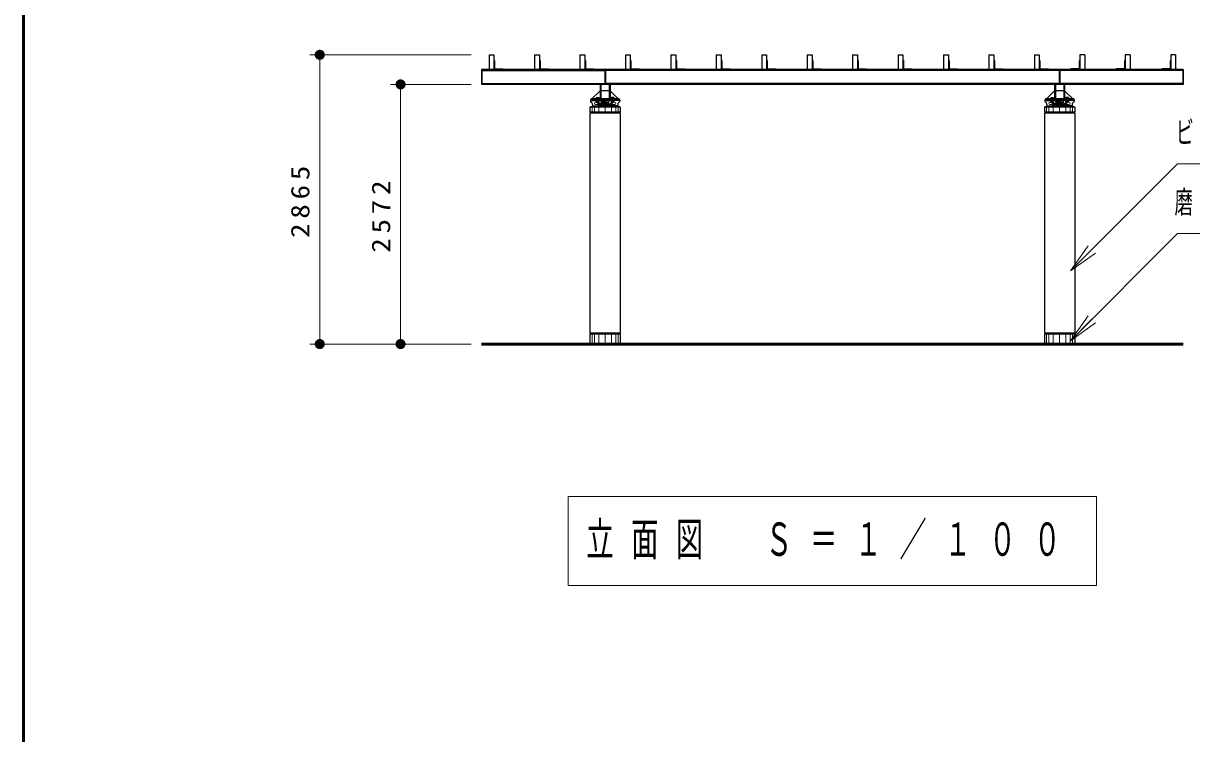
# Model space of a CAD drawing. Units: millimetres on the paper, with parts at other scales. Extents: x -365 to 0, y -5 to 257.
# Drawn here: x -365 to -249.3, y 65.6 to 136 of the extents above; entities that cross this region are included whole.
import ezdxf

# ---------------------------------------------------------------- set-up
doc = ezdxf.new("R2010")
doc.units = ezdxf.units.MM
doc.layers.add('1_100', color=7, linetype='Continuous', lineweight=25)
doc.layers.add('NAKAMURA図枠', color=7, linetype='Continuous', lineweight=13)
doc.styles.add('ＭＳ ゴシック', font='')
doc.styles.get('ＭＳ ゴシック').set_extended_font_data('MS Gothic')

# ---------------------------------------------------------------- blocks, each defined once
blk = doc.blocks.new('filled_dot')
at = {"color": 0, "linetype": 'Continuous', "lineweight": -2, "const_width": 1.25}
blk.add_lwpolyline([(-0.625, 0, 1), (0.625, 0, 1)], format="xyb", close=True, dxfattribs=at)

msp = doc.modelspace()

# ---------------------------------------------------------------- linework, layer by layer
at = {"layer": '1_100', "lineweight": 13}
for p, q in [((-320.651, 132.876), (-336.651, 132.876)), ((-335.651, 104.226), (-335.651, 132.876)), ((-320.651, 129.946), (-328.651, 129.946)), ((-327.651, 104.226), (-327.651, 129.946)), ((-308.682, 127.676), (-308.682, 127.226)), ((-308.463, 127.676), (-308.463, 127.226)), ((-308.026, 127.676), (-308.026, 127.226)), ((-307.401, 127.676), (-307.401, 127.226)), ((-306.776, 127.676), (-306.776, 127.226)), ((-306.338, 127.676), (-306.338, 127.226)), ((-306.119, 127.676), (-306.119, 127.226)), ((-263.682, 127.676), (-263.682, 127.226)), ((-263.463, 127.676), (-263.463, 127.226)), ((-263.026, 127.676), (-263.026, 127.226)), ((-262.401, 127.676), (-262.401, 127.226)), ((-261.776, 127.676), (-261.776, 127.226)), ((-261.338, 127.676), (-261.338, 127.226)), ((-261.119, 127.676), (-261.119, 127.226)), ((-261.327, 111.473), (-259.559, 113.948)), ((-261.327, 111.473), (-259.206, 113.594)), ((-258.852, 113.241), (-261.327, 111.473)), ((-261.327, 104.556), (-259.559, 107.031)), ((-261.327, 104.556), (-259.206, 106.677)), ((-258.852, 106.323), (-261.327, 104.556)), ((-320.651, 104.226), (-336.651, 104.226)), ((-308.682, 105.226), (-308.682, 104.226)), ((-308.463, 105.226), (-308.463, 104.226)), ((-308.026, 105.226), (-308.026, 104.226)), ((-307.401, 105.226), (-307.401, 104.226)), ((-306.776, 105.226), (-306.776, 104.226)), ((-306.338, 105.226), (-306.338, 104.226)), ((-306.119, 105.226), (-306.119, 104.226)), ((-263.682, 105.226), (-263.682, 104.226)), ((-263.463, 105.226), (-263.463, 104.226)), ((-263.026, 105.226), (-263.026, 104.226)), ((-262.401, 105.226), (-262.401, 104.226)), ((-261.776, 105.226), (-261.776, 104.226)), ((-261.338, 105.226), (-261.338, 104.226)), ((-261.119, 105.226), (-261.119, 104.226)), ((-311.051, 89.109), (-311.051, 80.309)), ((-258.751, 89.109), (-311.051, 89.109)), ((-258.751, 80.309), (-258.751, 89.109)), ((-311.051, 80.309), (-258.751, 80.309))]:
    msp.add_line(p, q, dxfattribs=at)
at = {"layer": '1_100', "color": 40}
for p, q in [((-318.891, 132.876), (-318.891, 131.426)), ((-318.891, 132.876), (-318.411, 132.876)), ((-318.411, 132.876), (-318.411, 131.426)), ((-314.391, 132.876), (-314.391, 131.426)), ((-314.391, 132.876), (-313.911, 132.876)), ((-313.911, 132.876), (-313.911, 131.426)), ((-309.891, 132.876), (-309.891, 131.426)), ((-309.891, 132.876), (-309.411, 132.876)), ((-309.411, 132.876), (-309.411, 131.426)), ((-305.391, 132.876), (-305.391, 131.426)), ((-305.391, 132.876), (-304.911, 132.876)), ((-304.911, 132.876), (-304.911, 131.426)), ((-300.891, 132.876), (-300.891, 131.426)), ((-300.891, 132.876), (-300.411, 132.876)), ((-300.411, 132.876), (-300.411, 131.426)), ((-296.391, 132.876), (-296.391, 131.426)), ((-296.391, 132.876), (-295.911, 132.876)), ((-295.911, 132.876), (-295.911, 131.426)), ((-291.891, 132.876), (-291.891, 131.426)), ((-291.891, 132.876), (-291.411, 132.876)), ((-291.411, 132.876), (-291.411, 131.426)), ((-287.391, 132.876), (-287.391, 131.426)), ((-287.391, 132.876), (-286.911, 132.876)), ((-286.911, 132.876), (-286.911, 131.426)), ((-282.891, 132.876), (-282.891, 131.426)), ((-282.891, 132.876), (-282.411, 132.876)), ((-282.411, 132.876), (-282.411, 131.426)), ((-278.391, 132.876), (-278.391, 131.426)), ((-278.391, 132.876), (-277.911, 132.876)), ((-277.911, 132.876), (-277.911, 131.426)), ((-273.891, 132.876), (-273.891, 131.426)), ((-273.891, 132.876), (-273.411, 132.876)), ((-273.411, 132.876), (-273.411, 131.426)), ((-269.391, 132.876), (-269.391, 131.426)), ((-269.391, 132.876), (-268.911, 132.876)), ((-268.911, 132.876), (-268.911, 131.426)), ((-264.891, 132.876), (-264.891, 131.426)), ((-264.891, 132.876), (-264.411, 132.876)), ((-264.411, 132.876), (-264.411, 131.426)), ((-260.391, 132.876), (-260.391, 131.426)), ((-259.911, 132.876), (-260.391, 132.876)), ((-259.911, 132.876), (-259.911, 131.426)), ((-255.891, 132.876), (-255.891, 131.426)), ((-255.411, 132.876), (-255.891, 132.876)), ((-255.411, 132.876), (-255.411, 131.426)), ((-251.391, 132.876), (-251.391, 131.426)), ((-250.911, 132.876), (-251.391, 132.876)), ((-250.911, 132.876), (-250.911, 131.426))]:
    msp.add_line(p, q, dxfattribs=at)
at = {"layer": '1_100'}
for p, q in [((-318.341, 132.326), (-318.341, 131.496)), ((-313.841, 132.326), (-313.841, 131.496)), ((-309.341, 132.326), (-309.341, 131.496)), ((-304.841, 132.326), (-304.841, 131.496)), ((-300.341, 132.326), (-300.341, 131.496)), ((-295.841, 132.326), (-295.841, 131.496)), ((-291.341, 132.326), (-291.341, 131.496)), ((-286.841, 132.326), (-286.841, 131.496)), ((-282.341, 132.326), (-282.341, 131.496)), ((-277.841, 132.326), (-277.841, 131.496)), ((-273.341, 132.326), (-273.341, 131.496)), ((-268.841, 132.326), (-268.841, 131.496)), ((-264.341, 132.326), (-264.341, 131.496)), ((-260.461, 132.326), (-260.461, 131.496)), ((-255.961, 132.326), (-255.961, 131.496)), ((-251.461, 132.326), (-251.461, 131.496)), ((-319.651, 131.426), (-319.651, 129.946)), ((-250.151, 131.426), (-319.651, 131.426)), ((-319.591, 131.336), (-319.591, 130.036)), ((-319.591, 131.336), (-307.431, 131.336)), ((-318.341, 131.496), (-317.511, 131.496)), ((-313.841, 131.496), (-313.011, 131.496)), ((-309.341, 131.496), (-308.511, 131.496)), ((-307.431, 131.336), (-307.431, 130.036)), ((-262.431, 131.336), (-307.371, 131.336)), ((-307.371, 131.336), (-307.371, 130.036)), ((-304.841, 131.496), (-304.011, 131.496)), ((-300.341, 131.496), (-299.511, 131.496)), ((-295.841, 131.496), (-295.011, 131.496)), ((-291.341, 131.496), (-290.511, 131.496)), ((-286.841, 131.496), (-286.011, 131.496)), ((-282.341, 131.496), (-281.511, 131.496)), ((-277.841, 131.496), (-277.011, 131.496)), ((-273.341, 131.496), (-272.511, 131.496)), ((-268.841, 131.496), (-268.011, 131.496)), ((-264.341, 131.496), (-263.511, 131.496)), ((-262.431, 131.336), (-262.431, 130.036)), ((-262.371, 131.336), (-262.371, 130.036)), ((-250.211, 131.336), (-262.371, 131.336)), ((-260.461, 131.496), (-261.29, 131.496)), ((-255.961, 131.496), (-256.79, 131.496)), ((-251.461, 131.496), (-252.29, 131.496)), ((-250.211, 131.336), (-250.211, 130.036)), ((-250.151, 131.426), (-250.151, 129.946)), ((-250.151, 129.946), (-319.651, 129.946)), ((-319.591, 130.036), (-307.431, 130.036)), ((-307.901, 129.946), (-307.901, 128.516)), ((-307.811, 129.946), (-307.811, 128.516)), ((-262.431, 130.036), (-307.371, 130.036)), ((-306.991, 129.946), (-306.991, 128.516)), ((-306.901, 129.946), (-306.901, 128.516)), ((-262.901, 129.946), (-262.901, 128.516)), ((-262.811, 129.946), (-262.811, 128.516)), ((-250.211, 130.036), (-262.371, 130.036)), ((-261.991, 129.946), (-261.991, 128.516)), ((-261.901, 129.946), (-261.901, 128.516)), ((-306.001, 128.516), (-308.801, 128.516)), ((-308.801, 128.516), (-308.801, 128.426)), ((-307.901, 129.316), (-308.701, 128.516)), ((-306.991, 129.316), (-307.811, 129.316)), ((-306.1, 128.516), (-306.9, 129.316)), ((-306.001, 128.516), (-306.001, 128.426)), ((-261.001, 128.516), (-263.801, 128.516)), ((-263.801, 128.516), (-263.801, 128.426)), ((-262.901, 129.316), (-263.701, 128.516)), ((-261.991, 129.316), (-262.811, 129.316)), ((-261.1, 128.516), (-261.9, 129.316)), ((-261.001, 128.516), (-261.001, 128.426))]:
    msp.add_line(p, q, dxfattribs=at)
at = {"layer": '1_100', "color": 1}
for p, q in [((-308.851, 128.426), (-305.951, 128.426)), ((-308.851, 128.426), (-308.851, 128.284)), ((-308.301, 128.548), (-308.001, 128.548)), ((-308.301, 128.548), (-308.301, 128.516)), ((-308.271, 128.648), (-308.271, 128.548)), ((-308.271, 128.648), (-308.031, 128.648)), ((-308.151, 128.648), (-308.151, 128.548)), ((-308.031, 128.648), (-308.031, 128.548)), ((-308.001, 128.548), (-308.001, 128.516)), ((-306.501, 128.548), (-306.801, 128.548)), ((-306.801, 128.548), (-306.801, 128.516)), ((-306.771, 128.648), (-306.771, 128.548)), ((-306.531, 128.648), (-306.771, 128.648)), ((-306.651, 128.648), (-306.651, 128.548)), ((-306.531, 128.648), (-306.531, 128.548)), ((-306.501, 128.548), (-306.501, 128.516)), ((-305.951, 128.426), (-305.951, 128.284)), ((-263.851, 128.426), (-260.951, 128.426)), ((-263.851, 128.426), (-263.851, 128.284)), ((-263.301, 128.548), (-263.001, 128.548)), ((-263.301, 128.548), (-263.301, 128.516)), ((-263.271, 128.648), (-263.271, 128.548)), ((-263.271, 128.648), (-263.031, 128.648)), ((-263.151, 128.648), (-263.151, 128.548)), ((-263.031, 128.648), (-263.031, 128.548)), ((-263.001, 128.548), (-263.001, 128.516)), ((-261.501, 128.548), (-261.801, 128.548)), ((-261.801, 128.548), (-261.801, 128.516)), ((-261.771, 128.648), (-261.771, 128.548)), ((-261.531, 128.648), (-261.771, 128.648)), ((-261.651, 128.648), (-261.651, 128.548)), ((-261.531, 128.648), (-261.531, 128.548)), ((-261.501, 128.548), (-261.501, 128.516)), ((-260.951, 128.426), (-260.951, 128.284)), ((-308.851, 128.336), (-307.446, 128.336)), ((-308.651, 127.956), (-308.651, 127.726)), ((-308.651, 127.816), (-307.446, 127.816)), ((-308.651, 127.726), (-306.151, 127.726)), ((-308.301, 128.304), (-308.301, 128.336)), ((-308.301, 128.304), (-308.001, 128.304)), ((-308.271, 128.174), (-308.271, 128.304)), ((-308.271, 128.174), (-308.031, 128.174)), ((-308.231, 128.148), (-308.231, 128.174)), ((-308.231, 128.148), (-308.071, 128.148)), ((-308.151, 128.174), (-308.151, 128.304)), ((-308.126, 127.848), (-308.126, 127.816)), ((-308.126, 127.848), (-307.826, 127.848)), ((-308.096, 127.978), (-308.096, 127.848)), ((-308.096, 127.978), (-307.856, 127.978)), ((-308.071, 128.148), (-308.071, 128.174)), ((-307.896, 128.076), (-308.056, 128.076)), ((-308.056, 128.076), (-308.056, 127.978)), ((-308.031, 128.174), (-308.031, 128.304)), ((-308.001, 128.304), (-308.001, 128.336)), ((-307.976, 127.978), (-307.976, 127.848)), ((-307.896, 128.076), (-307.896, 127.978)), ((-307.856, 127.978), (-307.856, 127.848)), ((-307.826, 127.848), (-307.826, 127.816)), ((-307.446, 128.336), (-307.446, 127.816)), ((-305.951, 128.336), (-307.356, 128.336)), ((-307.356, 128.336), (-307.356, 127.816)), ((-306.151, 127.816), (-307.356, 127.816)), ((-306.676, 127.848), (-306.976, 127.848)), ((-306.976, 127.848), (-306.976, 127.816)), ((-306.706, 127.978), (-306.946, 127.978)), ((-306.946, 127.978), (-306.946, 127.848)), ((-306.906, 128.076), (-306.906, 127.978)), ((-306.906, 128.076), (-306.746, 128.076)), ((-306.826, 127.978), (-306.826, 127.848)), ((-306.801, 128.304), (-306.801, 128.336)), ((-306.501, 128.304), (-306.801, 128.304)), ((-306.771, 128.174), (-306.771, 128.304)), ((-306.531, 128.174), (-306.771, 128.174)), ((-306.746, 128.076), (-306.746, 127.978)), ((-306.731, 128.148), (-306.731, 128.174)), ((-306.571, 128.148), (-306.731, 128.148)), ((-306.706, 127.978), (-306.706, 127.848)), ((-306.676, 127.848), (-306.676, 127.816)), ((-306.651, 128.174), (-306.651, 128.304)), ((-306.571, 128.148), (-306.571, 128.174)), ((-306.531, 128.174), (-306.531, 128.304)), ((-306.501, 128.304), (-306.501, 128.336)), ((-306.151, 127.956), (-306.151, 127.726)), ((-263.851, 128.336), (-262.446, 128.336)), ((-263.651, 127.956), (-263.651, 127.726)), ((-263.651, 127.816), (-262.446, 127.816)), ((-263.651, 127.726), (-261.151, 127.726)), ((-263.301, 128.304), (-263.301, 128.336)), ((-263.301, 128.304), (-263.001, 128.304)), ((-263.271, 128.174), (-263.271, 128.304)), ((-263.271, 128.174), (-263.031, 128.174)), ((-263.231, 128.148), (-263.231, 128.174)), ((-263.231, 128.148), (-263.071, 128.148)), ((-263.151, 128.174), (-263.151, 128.304)), ((-263.126, 127.848), (-263.126, 127.816)), ((-263.126, 127.848), (-262.826, 127.848)), ((-263.096, 127.978), (-263.096, 127.848)), ((-263.096, 127.978), (-262.856, 127.978)), ((-263.071, 128.148), (-263.071, 128.174)), ((-262.896, 128.076), (-263.056, 128.076)), ((-263.056, 128.076), (-263.056, 127.978)), ((-263.031, 128.174), (-263.031, 128.304)), ((-263.001, 128.304), (-263.001, 128.336)), ((-262.976, 127.978), (-262.976, 127.848)), ((-262.896, 128.076), (-262.896, 127.978)), ((-262.856, 127.978), (-262.856, 127.848)), ((-262.826, 127.848), (-262.826, 127.816)), ((-262.446, 128.336), (-262.446, 127.816)), ((-260.951, 128.336), (-262.356, 128.336)), ((-262.356, 128.336), (-262.356, 127.816)), ((-261.151, 127.816), (-262.356, 127.816)), ((-261.676, 127.848), (-261.976, 127.848)), ((-261.976, 127.848), (-261.976, 127.816)), ((-261.706, 127.978), (-261.946, 127.978)), ((-261.946, 127.978), (-261.946, 127.848)), ((-261.906, 128.076), (-261.906, 127.978)), ((-261.906, 128.076), (-261.746, 128.076)), ((-261.826, 127.978), (-261.826, 127.848)), ((-261.801, 128.304), (-261.801, 128.336)), ((-261.501, 128.304), (-261.801, 128.304)), ((-261.771, 128.174), (-261.771, 128.304)), ((-261.531, 128.174), (-261.771, 128.174)), ((-261.746, 128.076), (-261.746, 127.978)), ((-261.731, 128.148), (-261.731, 128.174)), ((-261.571, 128.148), (-261.731, 128.148)), ((-261.706, 127.978), (-261.706, 127.848)), ((-261.676, 127.848), (-261.676, 127.816)), ((-261.651, 128.174), (-261.651, 128.304)), ((-261.571, 128.148), (-261.571, 128.174)), ((-261.531, 128.174), (-261.531, 128.304)), ((-261.501, 128.304), (-261.501, 128.336)), ((-261.151, 127.956), (-261.151, 127.726))]:
    msp.add_line(p, q, dxfattribs=at)
at = {"layer": '1_100', "color": 4}
for p, q in [((-308.851, 127.726), (-308.901, 127.676)), ((-305.901, 127.676), (-308.901, 127.676)), ((-308.901, 127.676), (-308.901, 127.226)), ((-305.951, 127.726), (-308.851, 127.726)), ((-305.95, 127.726), (-305.9, 127.676)), ((-305.901, 127.676), (-305.901, 127.226)), ((-263.851, 127.726), (-263.901, 127.676)), ((-260.901, 127.676), (-263.901, 127.676)), ((-263.901, 127.676), (-263.901, 127.226)), ((-260.951, 127.726), (-263.851, 127.726)), ((-260.95, 127.726), (-260.9, 127.676)), ((-260.901, 127.676), (-260.901, 127.226)), ((-308.901, 127.226), (-305.901, 127.226)), ((-308.901, 127.126), (-308.901, 105.326)), ((-308.901, 127.126), (-305.901, 127.126)), ((-308.851, 127.226), (-308.851, 127.126)), ((-305.951, 127.226), (-305.951, 127.126)), ((-305.901, 127.126), (-305.901, 105.326)), ((-263.901, 127.226), (-260.901, 127.226)), ((-263.901, 127.126), (-263.901, 105.326)), ((-263.901, 127.126), (-260.901, 127.126)), ((-263.851, 127.226), (-263.851, 127.126)), ((-260.951, 127.226), (-260.951, 127.126)), ((-260.901, 127.126), (-260.901, 105.326)), ((-308.901, 105.326), (-305.901, 105.326)), ((-308.851, 105.326), (-308.851, 105.226)), ((-305.951, 105.326), (-305.951, 105.226)), ((-263.901, 105.326), (-260.901, 105.326)), ((-263.851, 105.326), (-263.851, 105.226)), ((-260.951, 105.326), (-260.951, 105.226)), ((-308.901, 105.226), (-308.901, 104.226)), ((-308.901, 105.226), (-305.901, 105.226)), ((-305.901, 105.226), (-305.901, 104.226)), ((-263.901, 105.226), (-263.901, 104.226)), ((-263.901, 105.226), (-260.901, 105.226)), ((-260.901, 105.226), (-260.901, 104.226))]:
    msp.add_line(p, q, dxfattribs=at)
at = {"layer": '1_100', "color": 1, "lineweight": 13}
for p, q in [((-308.351, 128.186), (-308.271, 128.186)), ((-308.351, 127.966), (-308.201, 127.966)), ((-307.801, 128.286), (-307.801, 128.226)), ((-307.781, 128.216), (-307.801, 128.226)), ((-307.801, 127.926), (-307.781, 127.936)), ((-307.801, 127.926), (-307.801, 127.866)), ((-307.781, 128.216), (-307.781, 128.126)), ((-307.446, 128.216), (-307.781, 128.216)), ((-307.761, 128.116), (-307.781, 128.126)), ((-307.781, 128.026), (-307.761, 128.036)), ((-307.781, 128.026), (-307.781, 127.936)), ((-307.446, 127.936), (-307.781, 127.936)), ((-307.761, 128.116), (-307.761, 128.036)), ((-307.446, 128.116), (-307.761, 128.116)), ((-307.446, 128.036), (-307.761, 128.036)), ((-307.376, 128.116), (-307.426, 128.116)), ((-307.356, 128.216), (-307.021, 128.216)), ((-307.356, 128.116), (-307.041, 128.116)), ((-307.356, 128.036), (-307.041, 128.036)), ((-307.356, 127.936), (-307.021, 127.936)), ((-307.041, 128.116), (-307.021, 128.126)), ((-307.041, 128.116), (-307.041, 128.036)), ((-307.021, 128.026), (-307.041, 128.036)), ((-307.021, 128.216), (-307.001, 128.226)), ((-307.021, 128.216), (-307.021, 128.126)), ((-307.021, 128.026), (-307.021, 127.936)), ((-307.001, 127.926), (-307.021, 127.936)), ((-307.001, 128.286), (-307.001, 128.226)), ((-307.001, 127.926), (-307.001, 127.866)), ((-306.451, 127.966), (-306.601, 127.966)), ((-306.451, 128.186), (-306.531, 128.186)), ((-263.351, 128.186), (-263.271, 128.186)), ((-263.351, 127.966), (-263.201, 127.966)), ((-262.801, 128.286), (-262.801, 128.226)), ((-262.781, 128.216), (-262.801, 128.226)), ((-262.801, 127.926), (-262.781, 127.936)), ((-262.801, 127.926), (-262.801, 127.866)), ((-262.781, 128.216), (-262.781, 128.126)), ((-262.446, 128.216), (-262.781, 128.216)), ((-262.761, 128.116), (-262.781, 128.126)), ((-262.781, 128.026), (-262.761, 128.036)), ((-262.781, 128.026), (-262.781, 127.936)), ((-262.446, 127.936), (-262.781, 127.936)), ((-262.761, 128.116), (-262.761, 128.036)), ((-262.446, 128.116), (-262.761, 128.116)), ((-262.446, 128.036), (-262.761, 128.036)), ((-262.376, 128.116), (-262.426, 128.116)), ((-262.356, 128.216), (-262.021, 128.216)), ((-262.356, 128.116), (-262.041, 128.116)), ((-262.356, 128.036), (-262.041, 128.036)), ((-262.356, 127.936), (-262.021, 127.936)), ((-262.041, 128.116), (-262.021, 128.126)), ((-262.041, 128.116), (-262.041, 128.036)), ((-262.021, 128.026), (-262.041, 128.036)), ((-262.021, 128.216), (-262.001, 128.226)), ((-262.021, 128.216), (-262.021, 128.126)), ((-262.021, 128.026), (-262.021, 127.936)), ((-262.001, 127.926), (-262.021, 127.936)), ((-262.001, 128.286), (-262.001, 128.226)), ((-262.001, 127.926), (-262.001, 127.866)), ((-261.451, 127.966), (-261.601, 127.966)), ((-261.451, 128.186), (-261.531, 128.186))]:
    msp.add_line(p, q, dxfattribs=at)
at = {"layer": '1_100', "lineweight": 50}
msp.add_line((-250.151, 104.226), (-319.651, 104.226), dxfattribs=at)
at = {"layer": '1_100', "lineweight": 13}
for points in [[(-261.327, 111.473), (-250.721, 122.079), (-229.476, 122.079)], [(-261.327, 104.556), (-250.721, 115.162), (-235.602, 115.162)]]:
    msp.add_lwpolyline(points, dxfattribs=at)
at = {"layer": '1_100', "color": 1}
for centre, radius, start, end in [((-308.751, 128.284), 0.1, 180, 242.74229), ((-308.92, 127.956), 0.269, 0, 62.74229), ((-305.882, 127.956), 0.269, 117.25771, 179.99999), ((-306.051, 128.284), 0.1, 297.25771, 0), ((-263.751, 128.284), 0.1, 180, 242.74229), ((-263.92, 127.956), 0.269, 0, 62.74229), ((-260.882, 127.956), 0.269, 117.25771, 179.99999), ((-261.051, 128.284), 0.1, 297.25771, 0)]:
    msp.add_arc(centre, radius, start, end, dxfattribs=at)
at = {"layer": '1_100', "color": 1, "lineweight": 13}
for centre, radius, start, end in [((-308.351, 128.076), 0.11, 90.00001, 267.3386), ((-308.201, 128.076), 0.11, 270, 40.88696), ((-307.851, 128.286), 0.05, 0, 90), ((-307.851, 127.866), 0.05, 270, 0), ((-306.951, 128.286), 0.05, 89.99999, 180), ((-306.951, 127.866), 0.05, 179.99999, 270), ((-306.601, 128.076), 0.11, 139.11303, 270), ((-306.451, 128.076), 0.11, 270, 90), ((-263.351, 128.076), 0.11, 90.00001, 267.3386), ((-263.201, 128.076), 0.11, 270, 40.88696), ((-262.851, 128.286), 0.05, 0, 90), ((-262.851, 127.866), 0.05, 270, 0), ((-261.951, 128.286), 0.05, 89.99999, 180), ((-261.951, 127.866), 0.05, 179.99999, 270), ((-261.601, 128.076), 0.11, 139.11303, 270), ((-261.451, 128.076), 0.11, 270, 90)]:
    msp.add_arc(centre, radius, start, end, dxfattribs=at)
at = {"layer": 'NAKAMURA図枠', "lineweight": 50}
msp.add_line((-365, 257), (-365, 0), dxfattribs=at)

# ---------------------------------------------------------------- block references
at = {"layer": '1_100', "lineweight": 13, "xscale": 0.4, "yscale": 0.4}
for p, rotation in [((-335.651, 132.876), 270), ((-327.651, 129.946), 270), ((-335.651, 104.226), 90), ((-327.651, 104.226), 90)]:
    msp.add_blockref('filled_dot', p, dxfattribs=dict(at, rotation=rotation))

# ---------------------------------------------------------------- texts
at = {"layer": '1_100', "style": 'ＭＳ ゴシック'}
for s, insert, char_height, attachment_point in [('\\T1.64;\\W0.6;ビシャン仕上げ', (-250.892, 125.079), 2.199, 4), ('\\T1.64;\\W0.6;磨き仕上げ', (-251.019, 118.162), 2.199, 4), ('\\T1.64;\\W0.6;立面図\u3000Ｓ＝１／１００', (-284.901, 84.709), 3.299, 5)]:
    msp.add_mtext(s, dxfattribs=dict(at, insert=insert, char_height=char_height, attachment_point=attachment_point))
at = {"layer": '1_100', "char_height": 1.833, "attachment_point": 8, "rotation": 90, "style": 'ＭＳ ゴシック'}
for s, insert in [('\\T1.33;\\W1.15;2865', (-336.651, 118.551)), ('\\T1.33;\\W1.15;2572', (-328.651, 117.086))]:
    msp.add_mtext(s, dxfattribs=dict(at, insert=insert))

doc.saveas('drawing.dxf')
